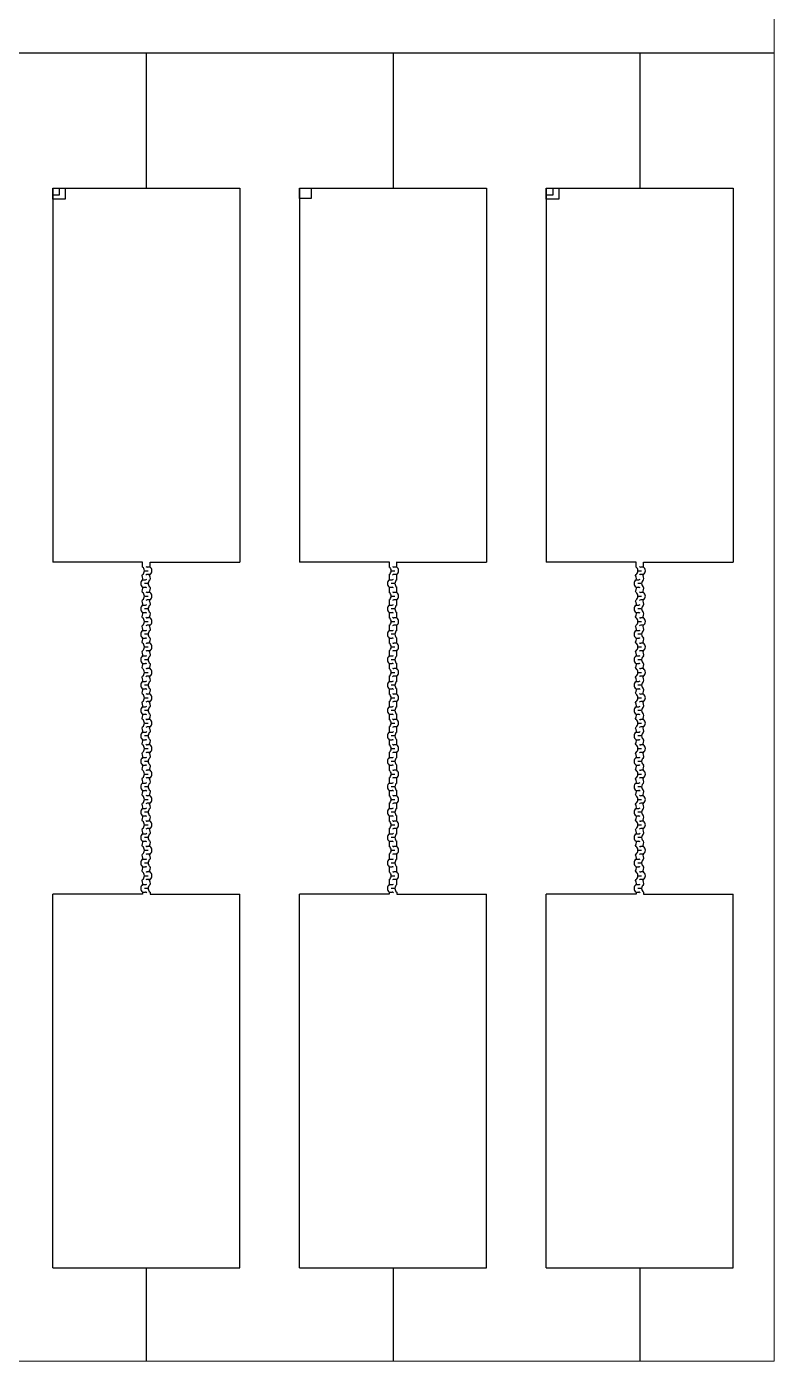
# Model space of a CAD drawing. Header units: millimetres. Extents: x 0 to 40, y 0 to 70.
# Drawn here: x 20 to 40, y 0 to 35.7 of the extents above; entities that cross this region are included whole.
import ezdxf

# ---------------------------------------------------------------- set-up
doc = ezdxf.new("R2010")
doc.units = ezdxf.units.MM
doc.layers.add('Al Foil', color=2, linetype='Continuous')
doc.layers.add('DEF POINTS', color=7, linetype='Continuous')

msp = doc.modelspace()

# ---------------------------------------------------------------- linework, layer by layer
at = {"layer": 'Al Foil', "linetype": 'Continuous', "lineweight": 0}
for p, q in [((40, 70), (40, 0)), ((40, 0), (0, 0))]:
    msp.add_line(p, q, dxfattribs=at)
at = {"layer": 'Al Foil'}
for p, q in [((0, 35), (40, 35)), ((23.2, 35), (23.2, 31.377)), ((29.8, 35), (29.8, 31.377)), ((36.4, 35), (36.4, 31.377)), ((20.7, 31.377), (25.7, 31.377)), ((20.7, 31.377), (20.7, 21.377)), ((20.7, 31.377), (21.033, 31.377)), ((20.7, 31.085), (20.7, 31.377)), ((20.7, 31.377), (20.873, 31.377)), ((20.7, 31.195), (20.7, 31.377)), ((20.873, 31.195), (20.7, 31.195)), ((21.033, 31.085), (20.7, 31.085)), ((20.873, 31.377), (20.873, 31.195)), ((21.033, 31.377), (21.033, 31.085)), ((25.7, 31.377), (25.7, 21.377)), ((27.3, 31.377), (32.3, 31.377)), ((27.3, 31.377), (27.3, 21.377)), ((27.3, 31.377), (27.611, 31.377)), ((27.3, 31.108), (27.3, 31.377)), ((27.611, 31.108), (27.3, 31.108)), ((27.611, 31.377), (27.611, 31.108)), ((32.3, 31.377), (32.3, 21.377)), ((33.9, 31.377), (38.9, 31.377)), ((33.9, 31.377), (33.9, 21.377)), ((33.9, 31.377), (34.233, 31.377)), ((33.9, 31.085), (33.9, 31.377)), ((33.9, 31.377), (34.073, 31.377)), ((33.9, 31.195), (33.9, 31.377)), ((34.073, 31.195), (33.9, 31.195)), ((34.233, 31.085), (33.9, 31.085)), ((34.073, 31.377), (34.073, 31.195)), ((34.233, 31.377), (34.233, 31.085)), ((38.9, 31.377), (38.9, 21.377)), ((23.1, 21.377), (20.7, 21.377)), ((23.1, 21.247), (23.1, 21.377)), ((23.15, 21.147), (23.25, 21.147)), ((23.3, 21.247), (23.225, 21.247)), ((23.3, 21.377), (25.7, 21.377)), ((23.3, 21.247), (23.3, 21.377)), ((29.7, 21.377), (27.3, 21.377)), ((29.7, 21.387), (29.7, 21.247)), ((29.75, 21.147), (29.85, 21.147)), ((29.9, 21.247), (29.825, 21.247)), ((29.9, 21.247), (29.9, 21.387)), ((29.9, 21.377), (32.3, 21.377)), ((36.3, 21.377), (33.9, 21.377)), ((36.3, 21.247), (36.3, 21.377)), ((36.35, 21.147), (36.45, 21.147)), ((36.5, 21.247), (36.425, 21.247)), ((36.5, 21.377), (38.9, 21.377)), ((36.5, 21.247), (36.5, 21.377)), ((23.1, 20.907), (23.175, 20.907)), ((23.1, 20.707), (23.175, 20.707)), ((23.25, 20.807), (23.15, 20.807)), ((23.3, 21.047), (23.225, 21.047)), ((29.7, 21.047), (29.7, 20.907)), ((29.7, 20.907), (29.775, 20.907)), ((29.7, 20.707), (29.7, 20.567)), ((29.7, 20.707), (29.775, 20.707)), ((29.85, 20.807), (29.75, 20.807)), ((29.9, 21.047), (29.825, 21.047)), ((29.9, 20.907), (29.9, 21.047)), ((29.9, 20.567), (29.9, 20.707)), ((36.3, 20.907), (36.375, 20.907)), ((36.3, 20.707), (36.375, 20.707)), ((36.45, 20.807), (36.35, 20.807)), ((36.5, 21.047), (36.425, 21.047)), ((23.15, 20.467), (23.25, 20.467)), ((23.3, 20.567), (23.225, 20.567)), ((23.3, 20.367), (23.225, 20.367)), ((29.7, 20.367), (29.7, 20.227)), ((29.75, 20.467), (29.85, 20.467)), ((29.9, 20.567), (29.825, 20.567)), ((29.9, 20.367), (29.825, 20.367)), ((29.9, 20.227), (29.9, 20.367)), ((36.35, 20.467), (36.45, 20.467)), ((36.5, 20.567), (36.425, 20.567)), ((36.5, 20.367), (36.425, 20.367)), ((23.1, 20.227), (23.175, 20.227)), ((23.1, 20.027), (23.175, 20.027)), ((23.25, 20.127), (23.15, 20.127)), ((29.7, 20.227), (29.775, 20.227)), ((29.7, 20.027), (29.7, 19.887)), ((29.7, 20.027), (29.775, 20.027)), ((29.85, 20.127), (29.75, 20.127)), ((29.9, 19.887), (29.9, 20.027)), ((36.3, 20.227), (36.375, 20.227)), ((36.3, 20.027), (36.375, 20.027)), ((36.45, 20.127), (36.35, 20.127)), ((23.15, 19.788), (23.25, 19.788)), ((23.3, 19.887), (23.225, 19.887)), ((23.3, 19.687), (23.225, 19.687)), ((29.7, 19.687), (29.7, 19.547)), ((29.75, 19.788), (29.85, 19.788)), ((29.9, 19.887), (29.825, 19.887)), ((29.9, 19.687), (29.825, 19.687)), ((29.9, 19.547), (29.9, 19.687)), ((36.35, 19.788), (36.45, 19.788)), ((36.5, 19.887), (36.425, 19.887)), ((36.5, 19.687), (36.425, 19.687)), ((23.1, 19.547), (23.175, 19.547)), ((23.1, 19.347), (23.175, 19.347)), ((23.25, 19.447), (23.15, 19.447)), ((29.7, 19.547), (29.775, 19.547)), ((29.7, 19.347), (29.7, 19.208)), ((29.7, 19.347), (29.775, 19.347)), ((29.85, 19.447), (29.75, 19.447)), ((29.9, 19.208), (29.9, 19.347)), ((36.3, 19.547), (36.375, 19.547)), ((36.3, 19.347), (36.375, 19.347)), ((36.45, 19.447), (36.35, 19.447)), ((23.15, 19.108), (23.25, 19.108)), ((23.3, 19.208), (23.225, 19.208)), ((23.3, 19.008), (23.225, 19.008)), ((29.7, 19.008), (29.7, 18.868)), ((29.75, 19.108), (29.85, 19.108)), ((29.9, 19.208), (29.825, 19.208)), ((29.9, 19.008), (29.825, 19.008)), ((29.9, 18.868), (29.9, 19.008)), ((36.35, 19.108), (36.45, 19.108)), ((36.5, 19.208), (36.425, 19.208)), ((36.5, 19.008), (36.425, 19.008)), ((23.1, 18.868), (23.175, 18.868)), ((23.1, 18.668), (23.175, 18.668)), ((23.25, 18.767), (23.15, 18.767)), ((29.7, 18.868), (29.775, 18.868)), ((29.7, 18.668), (29.7, 18.528)), ((29.7, 18.668), (29.775, 18.668)), ((29.85, 18.767), (29.75, 18.767)), ((29.9, 18.528), (29.9, 18.668)), ((36.3, 18.868), (36.375, 18.868)), ((36.3, 18.668), (36.375, 18.668)), ((36.45, 18.767), (36.35, 18.767)), ((23.15, 18.428), (23.25, 18.428)), ((23.3, 18.528), (23.225, 18.528)), ((23.3, 18.328), (23.225, 18.328)), ((29.7, 18.328), (29.7, 18.188)), ((29.75, 18.428), (29.85, 18.428)), ((29.9, 18.528), (29.825, 18.528)), ((29.9, 18.328), (29.825, 18.328)), ((29.9, 18.188), (29.9, 18.328)), ((36.35, 18.428), (36.45, 18.428)), ((36.5, 18.528), (36.425, 18.528)), ((36.5, 18.328), (36.425, 18.328)), ((23.1, 18.188), (23.175, 18.188)), ((23.1, 17.988), (23.175, 17.988)), ((23.25, 18.088), (23.15, 18.088)), ((29.7, 18.188), (29.775, 18.188)), ((29.7, 17.988), (29.7, 17.848)), ((29.7, 17.988), (29.775, 17.988)), ((29.85, 18.088), (29.75, 18.088)), ((29.9, 17.848), (29.9, 17.988)), ((36.3, 18.188), (36.375, 18.188)), ((36.3, 17.988), (36.375, 17.988)), ((36.45, 18.088), (36.35, 18.088)), ((23.1, 17.508), (23.175, 17.508)), ((23.15, 17.748), (23.25, 17.748)), ((23.3, 17.848), (23.225, 17.848)), ((23.3, 17.648), (23.225, 17.648)), ((29.7, 17.648), (29.7, 17.508)), ((29.7, 17.508), (29.775, 17.508)), ((29.75, 17.748), (29.85, 17.748)), ((29.9, 17.848), (29.825, 17.848)), ((29.9, 17.648), (29.825, 17.648)), ((29.9, 17.508), (29.9, 17.648)), ((36.3, 17.508), (36.375, 17.508)), ((36.35, 17.748), (36.45, 17.748)), ((36.5, 17.848), (36.425, 17.848)), ((36.5, 17.648), (36.425, 17.648)), ((23.1, 17.308), (23.175, 17.308)), ((23.25, 17.408), (23.15, 17.408)), ((23.3, 17.168), (23.225, 17.168)), ((29.7, 17.308), (29.7, 17.168)), ((29.7, 17.308), (29.775, 17.308)), ((29.85, 17.408), (29.75, 17.408)), ((29.9, 17.168), (29.825, 17.168)), ((29.9, 17.168), (29.9, 17.308)), ((36.3, 17.308), (36.375, 17.308)), ((36.45, 17.408), (36.35, 17.408)), ((36.5, 17.168), (36.425, 17.168)), ((23.1, 16.828), (23.175, 16.828)), ((23.15, 17.069), (23.25, 17.069)), ((23.3, 16.968), (23.225, 16.968)), ((29.7, 16.968), (29.7, 16.828)), ((29.7, 16.828), (29.775, 16.828)), ((29.75, 17.069), (29.85, 17.069)), ((29.9, 16.968), (29.825, 16.968)), ((29.9, 16.828), (29.9, 16.968)), ((36.3, 16.828), (36.375, 16.828)), ((36.35, 17.069), (36.45, 17.069)), ((36.5, 16.968), (36.425, 16.968)), ((23.1, 16.628), (23.175, 16.628)), ((23.25, 16.728), (23.15, 16.728)), ((23.3, 16.489), (23.225, 16.489)), ((29.7, 16.628), (29.7, 16.489)), ((29.7, 16.628), (29.775, 16.628)), ((29.85, 16.728), (29.75, 16.728)), ((29.9, 16.489), (29.825, 16.489)), ((29.9, 16.489), (29.9, 16.628)), ((36.3, 16.628), (36.375, 16.628)), ((36.45, 16.728), (36.35, 16.728)), ((36.5, 16.489), (36.425, 16.489)), ((23.1, 16.149), (23.175, 16.149)), ((23.15, 16.389), (23.25, 16.389)), ((23.3, 16.289), (23.225, 16.289)), ((29.7, 16.289), (29.7, 16.149)), ((29.7, 16.149), (29.775, 16.149)), ((29.75, 16.389), (29.85, 16.389)), ((29.9, 16.289), (29.825, 16.289)), ((29.9, 16.149), (29.9, 16.289)), ((36.3, 16.149), (36.375, 16.149)), ((36.35, 16.389), (36.45, 16.389)), ((36.5, 16.289), (36.425, 16.289)), ((23.1, 15.949), (23.175, 15.949)), ((23.25, 16.048), (23.15, 16.048)), ((23.15, 15.709), (23.25, 15.709)), ((23.3, 15.809), (23.225, 15.809)), ((29.7, 15.949), (29.7, 15.809)), ((29.7, 15.949), (29.775, 15.949)), ((29.85, 16.048), (29.75, 16.048)), ((29.75, 15.709), (29.85, 15.709)), ((29.9, 15.809), (29.825, 15.809)), ((29.9, 15.809), (29.9, 15.949)), ((36.3, 15.949), (36.375, 15.949)), ((36.45, 16.048), (36.35, 16.048)), ((36.35, 15.709), (36.45, 15.709)), ((36.5, 15.809), (36.425, 15.809)), ((23.1, 15.469), (23.175, 15.469)), ((23.25, 15.369), (23.15, 15.369)), ((23.3, 15.609), (23.225, 15.609)), ((29.7, 15.609), (29.7, 15.469)), ((29.7, 15.469), (29.775, 15.469)), ((29.85, 15.369), (29.75, 15.369)), ((29.9, 15.609), (29.825, 15.609)), ((29.9, 15.469), (29.9, 15.609)), ((36.3, 15.469), (36.375, 15.469)), ((36.45, 15.369), (36.35, 15.369)), ((36.5, 15.609), (36.425, 15.609)), ((23.1, 15.269), (23.175, 15.269)), ((23.15, 15.029), (23.25, 15.029)), ((23.3, 15.129), (23.225, 15.129)), ((29.7, 15.269), (29.7, 15.129)), ((29.7, 15.269), (29.775, 15.269)), ((29.75, 15.029), (29.85, 15.029)), ((29.9, 15.129), (29.825, 15.129)), ((29.9, 15.129), (29.9, 15.269)), ((36.3, 15.269), (36.375, 15.269)), ((36.35, 15.029), (36.45, 15.029)), ((36.5, 15.129), (36.425, 15.129)), ((23.1, 14.789), (23.175, 14.789)), ((23.25, 14.689), (23.15, 14.689)), ((23.3, 14.929), (23.225, 14.929)), ((29.7, 14.929), (29.7, 14.789)), ((29.7, 14.789), (29.775, 14.789)), ((29.85, 14.689), (29.75, 14.689)), ((29.9, 14.929), (29.825, 14.929)), ((29.9, 14.789), (29.9, 14.929)), ((36.3, 14.789), (36.375, 14.789)), ((36.45, 14.689), (36.35, 14.689)), ((36.5, 14.929), (36.425, 14.929)), ((23.1, 14.589), (23.175, 14.589)), ((23.15, 14.35), (23.25, 14.35)), ((23.3, 14.449), (23.225, 14.449)), ((29.7, 14.589), (29.7, 14.449)), ((29.7, 14.589), (29.775, 14.589)), ((29.75, 14.35), (29.85, 14.35)), ((29.9, 14.449), (29.825, 14.449)), ((29.9, 14.449), (29.9, 14.589)), ((36.3, 14.589), (36.375, 14.589)), ((36.35, 14.35), (36.45, 14.35)), ((36.5, 14.449), (36.425, 14.449)), ((23.1, 14.109), (23.175, 14.109)), ((23.25, 14.009), (23.15, 14.009)), ((23.3, 14.249), (23.225, 14.249)), ((29.7, 14.249), (29.7, 14.109)), ((29.7, 14.109), (29.775, 14.109)), ((29.85, 14.009), (29.75, 14.009)), ((29.9, 14.249), (29.825, 14.249)), ((29.9, 14.109), (29.9, 14.249)), ((36.3, 14.109), (36.375, 14.109)), ((36.45, 14.009), (36.35, 14.009)), ((36.5, 14.249), (36.425, 14.249)), ((23.1, 13.909), (23.175, 13.909)), ((23.15, 13.67), (23.25, 13.67)), ((23.3, 13.77), (23.225, 13.77)), ((23.3, 13.57), (23.225, 13.57)), ((29.7, 13.909), (29.7, 13.77)), ((29.7, 13.909), (29.775, 13.909)), ((29.7, 13.57), (29.7, 13.43)), ((29.75, 13.67), (29.85, 13.67)), ((29.9, 13.77), (29.825, 13.77)), ((29.9, 13.57), (29.825, 13.57)), ((29.9, 13.77), (29.9, 13.909)), ((29.9, 13.43), (29.9, 13.57)), ((36.3, 13.909), (36.375, 13.909)), ((36.35, 13.67), (36.45, 13.67)), ((36.5, 13.77), (36.425, 13.77)), ((36.5, 13.57), (36.425, 13.57)), ((23.1, 13.43), (23.175, 13.43)), ((23.1, 13.23), (23.175, 13.23)), ((23.25, 13.329), (23.15, 13.329)), ((29.7, 13.43), (29.775, 13.43)), ((29.7, 13.23), (29.7, 13.09)), ((29.7, 13.23), (29.775, 13.23)), ((29.85, 13.329), (29.75, 13.329)), ((29.9, 13.09), (29.9, 13.23)), ((36.3, 13.43), (36.375, 13.43)), ((36.3, 13.23), (36.375, 13.23)), ((36.45, 13.329), (36.35, 13.329)), ((23.15, 12.99), (23.25, 12.99)), ((23.3, 13.09), (23.225, 13.09)), ((23.3, 12.89), (23.225, 12.89)), ((29.7, 12.89), (29.7, 12.75)), ((29.75, 12.99), (29.85, 12.99)), ((29.9, 13.09), (29.825, 13.09)), ((29.9, 12.89), (29.825, 12.89)), ((29.9, 12.75), (29.9, 12.89)), ((36.35, 12.99), (36.45, 12.99)), ((36.5, 13.09), (36.425, 13.09)), ((36.5, 12.89), (36.425, 12.89)), ((20.7, 2.5), (20.7, 12.5)), ((23.1, 12.5), (20.7, 12.5)), ((23.1, 12.75), (23.175, 12.75)), ((23.1, 12.55), (23.175, 12.55)), ((23.1, 12.55), (23.1, 12.5)), ((23.25, 12.65), (23.15, 12.65)), ((23.3, 12.55), (23.3, 12.5)), ((23.3, 12.5), (25.7, 12.5)), ((25.7, 2.5), (25.7, 12.5)), ((27.3, 2.5), (27.3, 12.5)), ((29.7, 12.5), (27.3, 12.5)), ((29.7, 12.75), (29.775, 12.75)), ((29.7, 12.55), (29.775, 12.55)), ((29.7, 12.55), (29.7, 12.5)), ((29.85, 12.65), (29.75, 12.65)), ((29.9, 12.55), (29.9, 12.5)), ((29.9, 12.5), (32.3, 12.5)), ((32.3, 2.5), (32.3, 12.5)), ((33.9, 2.5), (33.9, 12.5)), ((36.3, 12.5), (33.9, 12.5)), ((36.3, 12.75), (36.375, 12.75)), ((36.3, 12.55), (36.375, 12.55)), ((36.3, 12.55), (36.3, 12.5)), ((36.45, 12.65), (36.35, 12.65)), ((36.5, 12.55), (36.5, 12.5)), ((36.5, 12.5), (38.9, 12.5)), ((38.9, 2.5), (38.9, 12.5)), ((20.7, 2.5), (25.7, 2.5)), ((23.2, 2.5), (23.2, 0)), ((27.3, 2.5), (32.3, 2.5)), ((29.8, 2.5), (29.8, 0)), ((33.9, 2.5), (38.9, 2.5)), ((36.4, 2.5), (36.4, 0))]:
    msp.add_line(p, q, dxfattribs=at)
for centre, radius, start, end in [((23.025, 21.147), 0.125, 306.8699, 53.1301), ((23.225, 21.297), 0.05, 225, 270), ((23.225, 21.147), 0.125, 306.8699, 53.1301), ((29.625, 21.147), 0.125, 306.8699, 53.1301), ((29.825, 21.297), 0.05, 225, 270), ((29.825, 21.147), 0.125, 306.8699, 53.1301), ((36.225, 21.147), 0.125, 306.8699, 53.1301), ((36.425, 21.297), 0.05, 225, 270), ((36.425, 21.147), 0.125, 306.8699, 53.1301), ((23.175, 20.807), 0.125, 126.8699, 233.1301), ((23.175, 20.957), 0.05, 270, 315), ((23.175, 20.657), 0.05, 45, 90), ((23.225, 20.997), 0.05, 90, 135), ((23.375, 20.807), 0.125, 126.8699, 233.1301), ((29.775, 20.807), 0.125, 126.8699, 233.1301), ((29.775, 20.957), 0.05, 270, 315), ((29.775, 20.657), 0.05, 45, 90), ((29.825, 20.997), 0.05, 90, 135), ((29.975, 20.807), 0.125, 126.8699, 233.1301), ((36.375, 20.807), 0.125, 126.8699, 233.1301), ((36.375, 20.957), 0.05, 270, 315), ((36.375, 20.657), 0.05, 45, 90), ((36.425, 20.997), 0.05, 90, 135), ((36.575, 20.807), 0.125, 126.8699, 233.1301), ((23.025, 20.467), 0.125, 306.8699, 53.1301), ((23.225, 20.617), 0.05, 225, 270), ((23.225, 20.317), 0.05, 90, 135), ((23.225, 20.467), 0.125, 306.8699, 53.1301), ((29.625, 20.467), 0.125, 306.8699, 53.1301), ((29.825, 20.617), 0.05, 225, 270), ((29.825, 20.317), 0.05, 90, 135), ((29.825, 20.467), 0.125, 306.8699, 53.1301), ((36.225, 20.467), 0.125, 306.8699, 53.1301), ((36.425, 20.617), 0.05, 225, 270), ((36.425, 20.317), 0.05, 90, 135), ((36.425, 20.467), 0.125, 306.8699, 53.1301), ((23.175, 20.127), 0.125, 126.8699, 233.1301), ((23.175, 20.277), 0.05, 270, 315), ((23.175, 19.977), 0.05, 45, 90), ((23.375, 20.127), 0.125, 126.8699, 233.1301), ((29.775, 20.127), 0.125, 126.8699, 233.1301), ((29.775, 20.277), 0.05, 270, 315), ((29.775, 19.977), 0.05, 45, 90), ((29.975, 20.127), 0.125, 126.8699, 233.1301), ((36.375, 20.127), 0.125, 126.8699, 233.1301), ((36.375, 20.277), 0.05, 270, 315), ((36.375, 19.977), 0.05, 45, 90), ((36.575, 20.127), 0.125, 126.8699, 233.1301), ((23.025, 19.787), 0.125, 306.8699, 53.1301), ((23.225, 19.937), 0.05, 225, 270), ((23.225, 19.637), 0.05, 90, 135), ((23.225, 19.787), 0.125, 306.8699, 53.1301), ((29.625, 19.787), 0.125, 306.8699, 53.1301), ((29.825, 19.937), 0.05, 225, 270), ((29.825, 19.637), 0.05, 90, 135), ((29.825, 19.787), 0.125, 306.8699, 53.1301), ((36.225, 19.787), 0.125, 306.8699, 53.1301), ((36.425, 19.937), 0.05, 225, 270), ((36.425, 19.637), 0.05, 90, 135), ((36.425, 19.787), 0.125, 306.8699, 53.1301), ((23.175, 19.447), 0.125, 126.8699, 233.1301), ((23.175, 19.597), 0.05, 270, 315), ((23.175, 19.297), 0.05, 45, 90), ((23.375, 19.447), 0.125, 126.8699, 233.1301), ((29.775, 19.447), 0.125, 126.8699, 233.1301), ((29.775, 19.597), 0.05, 270, 315), ((29.775, 19.297), 0.05, 45, 90), ((29.975, 19.447), 0.125, 126.8699, 233.1301), ((36.375, 19.447), 0.125, 126.8699, 233.1301), ((36.375, 19.597), 0.05, 270, 315), ((36.375, 19.297), 0.05, 45, 90), ((36.575, 19.447), 0.125, 126.8699, 233.1301), ((23.025, 19.108), 0.125, 306.8699, 53.1301), ((23.225, 19.258), 0.05, 225, 270), ((23.225, 18.958), 0.05, 90, 135), ((23.225, 19.108), 0.125, 306.8699, 53.1301), ((29.625, 19.108), 0.125, 306.8699, 53.1301), ((29.825, 19.258), 0.05, 225, 270), ((29.825, 18.958), 0.05, 90, 135), ((29.825, 19.108), 0.125, 306.8699, 53.1301), ((36.225, 19.108), 0.125, 306.8699, 53.1301), ((36.425, 19.258), 0.05, 225, 270), ((36.425, 18.958), 0.05, 90, 135), ((36.425, 19.108), 0.125, 306.8699, 53.1301), ((23.175, 18.768), 0.125, 126.8699, 233.1301), ((23.175, 18.918), 0.05, 270, 315), ((23.175, 18.618), 0.05, 45, 90), ((23.375, 18.768), 0.125, 126.8699, 233.1301), ((29.775, 18.768), 0.125, 126.8699, 233.1301), ((29.775, 18.918), 0.05, 270, 315), ((29.775, 18.618), 0.05, 45, 90), ((29.975, 18.768), 0.125, 126.8699, 233.1301), ((36.375, 18.768), 0.125, 126.8699, 233.1301), ((36.375, 18.918), 0.05, 270, 315), ((36.375, 18.618), 0.05, 45, 90), ((36.575, 18.768), 0.125, 126.8699, 233.1301), ((23.025, 18.428), 0.125, 306.8699, 53.1301), ((23.225, 18.578), 0.05, 225, 270), ((23.225, 18.278), 0.05, 90, 135), ((23.225, 18.428), 0.125, 306.8699, 53.1301), ((29.625, 18.428), 0.125, 306.8699, 53.1301), ((29.825, 18.578), 0.05, 225, 270), ((29.825, 18.278), 0.05, 90, 135), ((29.825, 18.428), 0.125, 306.8699, 53.1301), ((36.225, 18.428), 0.125, 306.8699, 53.1301), ((36.425, 18.578), 0.05, 225, 270), ((36.425, 18.278), 0.05, 90, 135), ((36.425, 18.428), 0.125, 306.8699, 53.1301), ((23.175, 18.088), 0.125, 126.8699, 233.1301), ((23.175, 18.238), 0.05, 270, 315), ((23.175, 17.938), 0.05, 45, 90), ((23.225, 17.898), 0.05, 225, 270), ((23.375, 18.088), 0.125, 126.8699, 233.1301), ((29.775, 18.088), 0.125, 126.8699, 233.1301), ((29.775, 18.238), 0.05, 270, 315), ((29.775, 17.938), 0.05, 45, 90), ((29.825, 17.898), 0.05, 225, 270), ((29.975, 18.088), 0.125, 126.8699, 233.1301), ((36.375, 18.088), 0.125, 126.8699, 233.1301), ((36.375, 18.238), 0.05, 270, 315), ((36.375, 17.938), 0.05, 45, 90), ((36.425, 17.898), 0.05, 225, 270), ((36.575, 18.088), 0.125, 126.8699, 233.1301), ((23.175, 17.408), 0.125, 126.8699, 233.1301), ((23.025, 17.748), 0.125, 306.8699, 53.1301), ((23.175, 17.558), 0.05, 270, 315), ((23.225, 17.598), 0.05, 90, 135), ((23.375, 17.408), 0.125, 126.8699, 233.1301), ((23.225, 17.748), 0.125, 306.8699, 53.1301), ((29.775, 17.408), 0.125, 126.8699, 233.1301), ((29.625, 17.748), 0.125, 306.8699, 53.1301), ((29.775, 17.558), 0.05, 270, 315), ((29.825, 17.598), 0.05, 90, 135), ((29.975, 17.408), 0.125, 126.8699, 233.1301), ((29.825, 17.748), 0.125, 306.8699, 53.1301), ((36.375, 17.408), 0.125, 126.8699, 233.1301), ((36.225, 17.748), 0.125, 306.8699, 53.1301), ((36.375, 17.558), 0.05, 270, 315), ((36.425, 17.598), 0.05, 90, 135), ((36.575, 17.408), 0.125, 126.8699, 233.1301), ((36.425, 17.748), 0.125, 306.8699, 53.1301), ((23.025, 17.068), 0.125, 306.8699, 53.1301), ((23.175, 17.258), 0.05, 45, 90), ((23.225, 17.218), 0.05, 225, 270), ((23.225, 17.068), 0.125, 306.8699, 53.1301), ((29.625, 17.068), 0.125, 306.8699, 53.1301), ((29.775, 17.258), 0.05, 45, 90), ((29.825, 17.218), 0.05, 225, 270), ((29.825, 17.068), 0.125, 306.8699, 53.1301), ((36.225, 17.068), 0.125, 306.8699, 53.1301), ((36.375, 17.258), 0.05, 45, 90), ((36.425, 17.218), 0.05, 225, 270), ((36.425, 17.068), 0.125, 306.8699, 53.1301), ((23.175, 16.728), 0.125, 126.8699, 233.1301), ((23.175, 16.878), 0.05, 270, 315), ((23.225, 16.918), 0.05, 90, 135), ((23.375, 16.728), 0.125, 126.8699, 233.1301), ((29.775, 16.728), 0.125, 126.8699, 233.1301), ((29.775, 16.878), 0.05, 270, 315), ((29.825, 16.918), 0.05, 90, 135), ((29.975, 16.728), 0.125, 126.8699, 233.1301), ((36.375, 16.728), 0.125, 126.8699, 233.1301), ((36.375, 16.878), 0.05, 270, 315), ((36.425, 16.918), 0.05, 90, 135), ((36.575, 16.728), 0.125, 126.8699, 233.1301), ((23.025, 16.389), 0.125, 306.8699, 53.1301), ((23.175, 16.578), 0.05, 45, 90), ((23.225, 16.539), 0.05, 225, 270), ((23.225, 16.389), 0.125, 306.8699, 53.1301), ((29.625, 16.389), 0.125, 306.8699, 53.1301), ((29.775, 16.578), 0.05, 45, 90), ((29.825, 16.539), 0.05, 225, 270), ((29.825, 16.389), 0.125, 306.8699, 53.1301), ((36.225, 16.389), 0.125, 306.8699, 53.1301), ((36.375, 16.578), 0.05, 45, 90), ((36.425, 16.539), 0.05, 225, 270), ((36.425, 16.389), 0.125, 306.8699, 53.1301), ((23.175, 16.049), 0.125, 126.8699, 233.1301), ((23.175, 16.199), 0.05, 270, 315), ((23.225, 16.239), 0.05, 90, 135), ((23.375, 16.049), 0.125, 126.8699, 233.1301), ((29.775, 16.049), 0.125, 126.8699, 233.1301), ((29.775, 16.199), 0.05, 270, 315), ((29.825, 16.239), 0.05, 90, 135), ((29.975, 16.049), 0.125, 126.8699, 233.1301), ((36.375, 16.049), 0.125, 126.8699, 233.1301), ((36.375, 16.199), 0.05, 270, 315), ((36.425, 16.239), 0.05, 90, 135), ((36.575, 16.049), 0.125, 126.8699, 233.1301), ((23.025, 15.709), 0.125, 306.8699, 53.1301), ((23.175, 15.899), 0.05, 45, 90), ((23.225, 15.859), 0.05, 225, 270), ((23.225, 15.709), 0.125, 306.8699, 53.1301), ((29.625, 15.709), 0.125, 306.8699, 53.1301), ((29.775, 15.899), 0.05, 45, 90), ((29.825, 15.859), 0.05, 225, 270), ((29.825, 15.709), 0.125, 306.8699, 53.1301), ((36.225, 15.709), 0.125, 306.8699, 53.1301), ((36.375, 15.899), 0.05, 45, 90), ((36.425, 15.859), 0.05, 225, 270), ((36.425, 15.709), 0.125, 306.8699, 53.1301), ((23.175, 15.369), 0.125, 126.8699, 233.1301), ((23.175, 15.519), 0.05, 270, 315), ((23.225, 15.559), 0.05, 90, 135), ((23.375, 15.369), 0.125, 126.8699, 233.1301), ((29.775, 15.369), 0.125, 126.8699, 233.1301), ((29.775, 15.519), 0.05, 270, 315), ((29.825, 15.559), 0.05, 90, 135), ((29.975, 15.369), 0.125, 126.8699, 233.1301), ((36.375, 15.369), 0.125, 126.8699, 233.1301), ((36.375, 15.519), 0.05, 270, 315), ((36.425, 15.559), 0.05, 90, 135), ((36.575, 15.369), 0.125, 126.8699, 233.1301), ((23.025, 15.029), 0.125, 306.8699, 53.1301), ((23.175, 15.219), 0.05, 45, 90), ((23.225, 15.179), 0.05, 225, 270), ((23.225, 15.029), 0.125, 306.8699, 53.1301), ((29.625, 15.029), 0.125, 306.8699, 53.1301), ((29.775, 15.219), 0.05, 45, 90), ((29.825, 15.179), 0.05, 225, 270), ((29.825, 15.029), 0.125, 306.8699, 53.1301), ((36.225, 15.029), 0.125, 306.8699, 53.1301), ((36.375, 15.219), 0.05, 45, 90), ((36.425, 15.179), 0.05, 225, 270), ((36.425, 15.029), 0.125, 306.8699, 53.1301), ((23.175, 14.689), 0.125, 126.8699, 233.1301), ((23.175, 14.839), 0.05, 270, 315), ((23.225, 14.879), 0.05, 90, 135), ((23.375, 14.689), 0.125, 126.8699, 233.1301), ((29.775, 14.689), 0.125, 126.8699, 233.1301), ((29.775, 14.839), 0.05, 270, 315), ((29.825, 14.879), 0.05, 90, 135), ((29.975, 14.689), 0.125, 126.8699, 233.1301), ((36.375, 14.689), 0.125, 126.8699, 233.1301), ((36.375, 14.839), 0.05, 270, 315), ((36.425, 14.879), 0.05, 90, 135), ((36.575, 14.689), 0.125, 126.8699, 233.1301), ((23.025, 14.349), 0.125, 306.8699, 53.1301), ((23.175, 14.539), 0.05, 45, 90), ((23.225, 14.499), 0.05, 225, 270), ((23.225, 14.349), 0.125, 306.8699, 53.1301), ((29.625, 14.349), 0.125, 306.8699, 53.1301), ((29.775, 14.539), 0.05, 45, 90), ((29.825, 14.499), 0.05, 225, 270), ((29.825, 14.349), 0.125, 306.8699, 53.1301), ((36.225, 14.349), 0.125, 306.8699, 53.1301), ((36.375, 14.539), 0.05, 45, 90), ((36.425, 14.499), 0.05, 225, 270), ((36.425, 14.349), 0.125, 306.8699, 53.1301), ((23.175, 14.009), 0.125, 126.8699, 233.1301), ((23.175, 14.159), 0.05, 270, 315), ((23.225, 14.199), 0.05, 90, 135), ((23.375, 14.009), 0.125, 126.8699, 233.1301), ((29.775, 14.009), 0.125, 126.8699, 233.1301), ((29.775, 14.159), 0.05, 270, 315), ((29.825, 14.199), 0.05, 90, 135), ((29.975, 14.009), 0.125, 126.8699, 233.1301), ((36.375, 14.009), 0.125, 126.8699, 233.1301), ((36.375, 14.159), 0.05, 270, 315), ((36.425, 14.199), 0.05, 90, 135), ((36.575, 14.009), 0.125, 126.8699, 233.1301), ((23.025, 13.67), 0.125, 306.8699, 53.1301), ((23.175, 13.859), 0.05, 45, 90), ((23.225, 13.82), 0.05, 225, 270), ((23.225, 13.52), 0.05, 90, 135), ((23.225, 13.67), 0.125, 306.8699, 53.1301), ((29.625, 13.67), 0.125, 306.8699, 53.1301), ((29.775, 13.859), 0.05, 45, 90), ((29.825, 13.82), 0.05, 225, 270), ((29.825, 13.52), 0.05, 90, 135), ((29.825, 13.67), 0.125, 306.8699, 53.1301), ((36.225, 13.67), 0.125, 306.8699, 53.1301), ((36.375, 13.859), 0.05, 45, 90), ((36.425, 13.82), 0.05, 225, 270), ((36.425, 13.52), 0.05, 90, 135), ((36.425, 13.67), 0.125, 306.8699, 53.1301), ((23.175, 13.33), 0.125, 126.8699, 233.1301), ((23.175, 13.48), 0.05, 270, 315), ((23.175, 13.18), 0.05, 45, 90), ((23.375, 13.33), 0.125, 126.8699, 233.1301), ((29.775, 13.33), 0.125, 126.8699, 233.1301), ((29.775, 13.48), 0.05, 270, 315), ((29.775, 13.18), 0.05, 45, 90), ((29.975, 13.33), 0.125, 126.8699, 233.1301), ((36.375, 13.33), 0.125, 126.8699, 233.1301), ((36.375, 13.48), 0.05, 270, 315), ((36.375, 13.18), 0.05, 45, 90), ((36.575, 13.33), 0.125, 126.8699, 233.1301), ((23.025, 12.99), 0.125, 306.8699, 53.1301), ((23.225, 13.14), 0.05, 225, 270), ((23.225, 12.84), 0.05, 90, 135), ((23.225, 12.99), 0.125, 306.8699, 53.1301), ((29.625, 12.99), 0.125, 306.8699, 53.1301), ((29.825, 13.14), 0.05, 225, 270), ((29.825, 12.84), 0.05, 90, 135), ((29.825, 12.99), 0.125, 306.8699, 53.1301), ((36.225, 12.99), 0.125, 306.8699, 53.1301), ((36.425, 13.14), 0.05, 225, 270), ((36.425, 12.84), 0.05, 90, 135), ((36.425, 12.99), 0.125, 306.8699, 53.1301), ((23.175, 12.65), 0.125, 126.8699, 233.1301), ((23.175, 12.8), 0.05, 270, 315), ((23.175, 12.5), 0.05, 45, 90), ((23.375, 12.65), 0.125, 126.8699, 233.1301), ((29.775, 12.65), 0.125, 126.8699, 233.1301), ((29.775, 12.8), 0.05, 270, 315), ((29.775, 12.5), 0.05, 45, 90), ((29.975, 12.65), 0.125, 126.8699, 233.1301), ((36.375, 12.65), 0.125, 126.8699, 233.1301), ((36.375, 12.8), 0.05, 270, 315), ((36.375, 12.5), 0.05, 45, 90), ((36.575, 12.65), 0.125, 126.8699, 233.1301)]:
    msp.add_arc(centre, radius, start, end, dxfattribs=at)
for points in [[(23.1, 20.907), (23.137, 20.935), (23.063, 21.019), (23.1, 21.047)], [(23.1, 20.567), (23.063, 20.595), (23.137, 20.679), (23.1, 20.707)], [(23.3, 20.907), (23.337, 20.935), (23.263, 21.019), (23.3, 21.047)], [(23.3, 20.567), (23.263, 20.595), (23.337, 20.679), (23.3, 20.707)], [(36.3, 20.907), (36.337, 20.935), (36.263, 21.019), (36.3, 21.047)], [(36.3, 20.567), (36.263, 20.595), (36.337, 20.679), (36.3, 20.707)], [(36.5, 20.907), (36.537, 20.935), (36.463, 21.019), (36.5, 21.047)], [(36.5, 20.567), (36.463, 20.595), (36.537, 20.679), (36.5, 20.707)], [(23.1, 20.227), (23.137, 20.255), (23.063, 20.339), (23.1, 20.367)], [(23.3, 20.227), (23.337, 20.255), (23.263, 20.339), (23.3, 20.367)], [(36.3, 20.227), (36.337, 20.255), (36.263, 20.339), (36.3, 20.367)], [(36.5, 20.227), (36.537, 20.255), (36.463, 20.339), (36.5, 20.367)], [(23.1, 19.887), (23.063, 19.915), (23.137, 19.999), (23.1, 20.027)], [(23.3, 19.887), (23.263, 19.915), (23.337, 19.999), (23.3, 20.027)], [(36.3, 19.887), (36.263, 19.915), (36.337, 19.999), (36.3, 20.027)], [(36.5, 19.887), (36.463, 19.915), (36.537, 19.999), (36.5, 20.027)], [(23.1, 19.547), (23.137, 19.575), (23.063, 19.659), (23.1, 19.687)], [(23.3, 19.547), (23.337, 19.575), (23.263, 19.659), (23.3, 19.687)], [(36.3, 19.547), (36.337, 19.575), (36.263, 19.659), (36.3, 19.687)], [(36.5, 19.547), (36.537, 19.575), (36.463, 19.659), (36.5, 19.687)], [(23.1, 19.208), (23.063, 19.236), (23.137, 19.32), (23.1, 19.347)], [(23.3, 19.208), (23.263, 19.236), (23.337, 19.32), (23.3, 19.347)], [(36.3, 19.208), (36.263, 19.236), (36.337, 19.32), (36.3, 19.347)], [(36.5, 19.208), (36.463, 19.236), (36.537, 19.32), (36.5, 19.347)], [(23.1, 18.868), (23.137, 18.896), (23.063, 18.98), (23.1, 19.008)], [(23.3, 18.868), (23.337, 18.896), (23.263, 18.98), (23.3, 19.008)], [(36.3, 18.868), (36.337, 18.896), (36.263, 18.98), (36.3, 19.008)], [(36.5, 18.868), (36.537, 18.896), (36.463, 18.98), (36.5, 19.008)], [(23.1, 18.528), (23.063, 18.556), (23.137, 18.64), (23.1, 18.668)], [(23.3, 18.528), (23.263, 18.556), (23.337, 18.64), (23.3, 18.668)], [(36.3, 18.528), (36.263, 18.556), (36.337, 18.64), (36.3, 18.668)], [(36.5, 18.528), (36.463, 18.556), (36.537, 18.64), (36.5, 18.668)], [(23.1, 18.188), (23.137, 18.216), (23.063, 18.3), (23.1, 18.328)], [(23.3, 18.188), (23.337, 18.216), (23.263, 18.3), (23.3, 18.328)], [(36.3, 18.188), (36.337, 18.216), (36.263, 18.3), (36.3, 18.328)], [(36.5, 18.188), (36.537, 18.216), (36.463, 18.3), (36.5, 18.328)], [(23.1, 17.848), (23.063, 17.876), (23.137, 17.96), (23.1, 17.988)], [(23.3, 17.848), (23.263, 17.876), (23.337, 17.96), (23.3, 17.988)], [(36.3, 17.848), (36.263, 17.876), (36.337, 17.96), (36.3, 17.988)], [(36.5, 17.848), (36.463, 17.876), (36.537, 17.96), (36.5, 17.988)], [(23.1, 17.508), (23.137, 17.536), (23.063, 17.62), (23.1, 17.648)], [(23.3, 17.508), (23.337, 17.536), (23.263, 17.62), (23.3, 17.648)], [(36.3, 17.508), (36.337, 17.536), (36.263, 17.62), (36.3, 17.648)], [(36.5, 17.508), (36.537, 17.536), (36.463, 17.62), (36.5, 17.648)], [(23.1, 17.168), (23.063, 17.196), (23.137, 17.28), (23.1, 17.308)], [(23.3, 17.168), (23.263, 17.196), (23.337, 17.28), (23.3, 17.308)], [(36.3, 17.168), (36.263, 17.196), (36.337, 17.28), (36.3, 17.308)], [(36.5, 17.168), (36.463, 17.196), (36.537, 17.28), (36.5, 17.308)], [(23.1, 16.828), (23.137, 16.856), (23.063, 16.94), (23.1, 16.968)], [(23.3, 16.828), (23.337, 16.856), (23.263, 16.94), (23.3, 16.968)], [(36.3, 16.828), (36.337, 16.856), (36.263, 16.94), (36.3, 16.968)], [(36.5, 16.828), (36.537, 16.856), (36.463, 16.94), (36.5, 16.968)], [(23.1, 16.489), (23.063, 16.517), (23.137, 16.601), (23.1, 16.628)], [(23.3, 16.489), (23.263, 16.517), (23.337, 16.601), (23.3, 16.628)], [(36.3, 16.489), (36.263, 16.517), (36.337, 16.601), (36.3, 16.628)], [(36.5, 16.489), (36.463, 16.517), (36.537, 16.601), (36.5, 16.628)], [(23.1, 16.149), (23.137, 16.177), (23.063, 16.261), (23.1, 16.289)], [(23.3, 16.149), (23.337, 16.177), (23.263, 16.261), (23.3, 16.289)], [(36.3, 16.149), (36.337, 16.177), (36.263, 16.261), (36.3, 16.289)], [(36.5, 16.149), (36.537, 16.177), (36.463, 16.261), (36.5, 16.289)], [(23.1, 15.809), (23.063, 15.837), (23.137, 15.921), (23.1, 15.949)], [(23.3, 15.809), (23.263, 15.837), (23.337, 15.921), (23.3, 15.949)], [(36.3, 15.809), (36.263, 15.837), (36.337, 15.921), (36.3, 15.949)], [(36.5, 15.809), (36.463, 15.837), (36.537, 15.921), (36.5, 15.949)], [(23.1, 15.469), (23.137, 15.497), (23.063, 15.581), (23.1, 15.609)], [(23.3, 15.469), (23.337, 15.497), (23.263, 15.581), (23.3, 15.609)], [(36.3, 15.469), (36.337, 15.497), (36.263, 15.581), (36.3, 15.609)], [(36.5, 15.469), (36.537, 15.497), (36.463, 15.581), (36.5, 15.609)], [(23.1, 15.129), (23.063, 15.157), (23.137, 15.241), (23.1, 15.269)], [(23.3, 15.129), (23.263, 15.157), (23.337, 15.241), (23.3, 15.269)], [(36.3, 15.129), (36.263, 15.157), (36.337, 15.241), (36.3, 15.269)], [(36.5, 15.129), (36.463, 15.157), (36.537, 15.241), (36.5, 15.269)], [(23.1, 14.789), (23.137, 14.817), (23.063, 14.901), (23.1, 14.929)], [(23.3, 14.789), (23.337, 14.817), (23.263, 14.901), (23.3, 14.929)], [(36.3, 14.789), (36.337, 14.817), (36.263, 14.901), (36.3, 14.929)], [(36.5, 14.789), (36.537, 14.817), (36.463, 14.901), (36.5, 14.929)], [(23.1, 14.449), (23.063, 14.477), (23.137, 14.561), (23.1, 14.589)], [(23.3, 14.449), (23.263, 14.477), (23.337, 14.561), (23.3, 14.589)], [(36.3, 14.449), (36.263, 14.477), (36.337, 14.561), (36.3, 14.589)], [(36.5, 14.449), (36.463, 14.477), (36.537, 14.561), (36.5, 14.589)], [(23.1, 14.109), (23.137, 14.137), (23.063, 14.221), (23.1, 14.249)], [(23.3, 14.109), (23.337, 14.137), (23.263, 14.221), (23.3, 14.249)], [(36.3, 14.109), (36.337, 14.137), (36.263, 14.221), (36.3, 14.249)], [(36.5, 14.109), (36.537, 14.137), (36.463, 14.221), (36.5, 14.249)], [(23.1, 13.77), (23.063, 13.798), (23.137, 13.882), (23.1, 13.909)], [(23.1, 13.43), (23.137, 13.458), (23.063, 13.542), (23.1, 13.57)], [(23.3, 13.77), (23.263, 13.798), (23.337, 13.882), (23.3, 13.909)], [(23.3, 13.43), (23.337, 13.458), (23.263, 13.542), (23.3, 13.57)], [(36.3, 13.77), (36.263, 13.798), (36.337, 13.882), (36.3, 13.909)], [(36.3, 13.43), (36.337, 13.458), (36.263, 13.542), (36.3, 13.57)], [(36.5, 13.77), (36.463, 13.798), (36.537, 13.882), (36.5, 13.909)], [(36.5, 13.43), (36.537, 13.458), (36.463, 13.542), (36.5, 13.57)], [(23.1, 13.09), (23.063, 13.118), (23.137, 13.202), (23.1, 13.23)], [(23.3, 13.09), (23.263, 13.118), (23.337, 13.202), (23.3, 13.23)], [(36.3, 13.09), (36.263, 13.118), (36.337, 13.202), (36.3, 13.23)], [(36.5, 13.09), (36.463, 13.118), (36.537, 13.202), (36.5, 13.23)], [(23.1, 12.75), (23.137, 12.778), (23.063, 12.862), (23.1, 12.89)], [(23.3, 12.75), (23.337, 12.778), (23.263, 12.862), (23.3, 12.89)], [(36.3, 12.75), (36.337, 12.778), (36.263, 12.862), (36.3, 12.89)], [(36.5, 12.75), (36.537, 12.778), (36.463, 12.862), (36.5, 12.89)]]:
    msp.add_open_spline(points, degree=3, dxfattribs=at)
at = {"layer": 'DEF POINTS', "linetype": 'Continuous', "lineweight": 0}
for p, q in [((40, 70), (40, 0)), ((40, 0), (0, 0))]:
    msp.add_line(p, q, dxfattribs=at)

doc.saveas('drawing.dxf')
